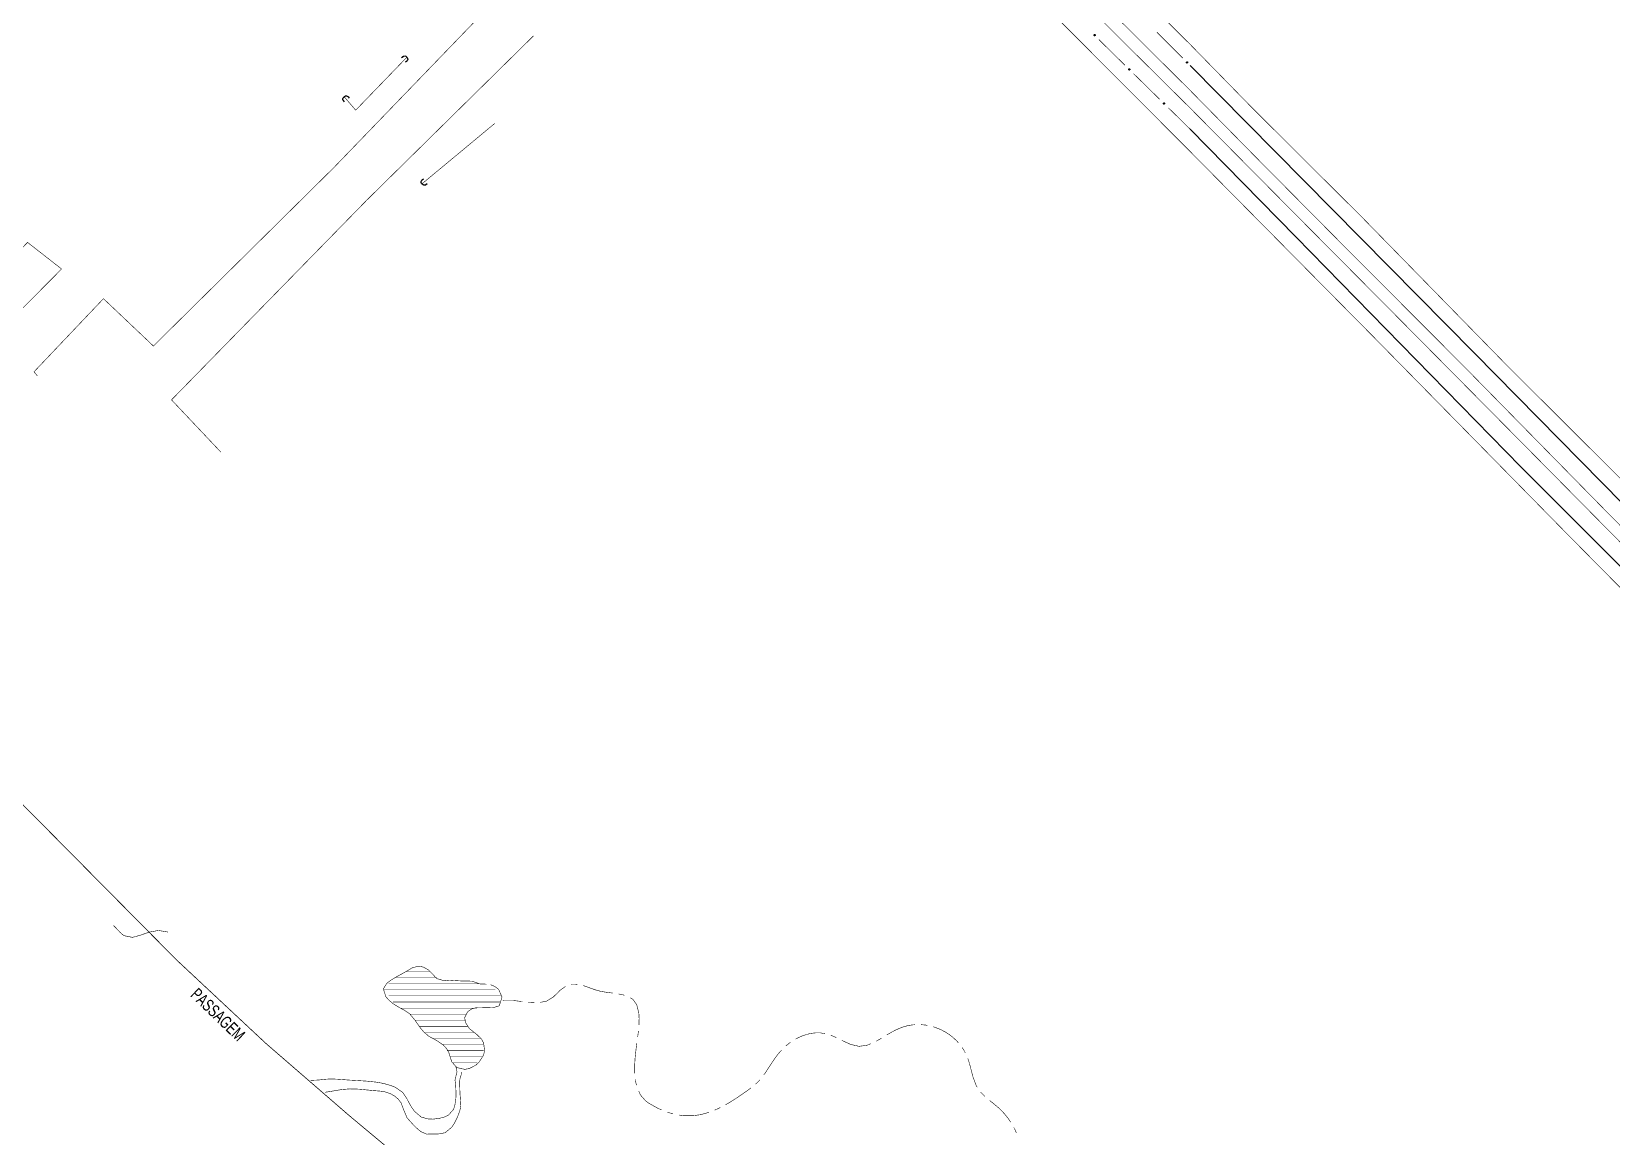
# Model space of a CAD drawing. Extents: x 203640 to 206998, y 4842129 to 4844379.
# Drawn here: x 204256 to 204775, y 4843284 to 4843647 of the extents above; entities that cross this region are included whole.
import ezdxf

# ---------------------------------------------------------------- set-up
doc = ezdxf.new("R2010")
doc.units = 0
doc.header["$LTSCALE"] = 1.5
doc.header["$MEASUREMENT"] = 0
doc.linetypes.add('TRACO_05', pattern=[11, 7, -1, 0.5, -1, 0.5, -1])
doc.linetypes.add('TRACO_11', pattern=[8, 3, -1, 3, -1])
for name, color, linetype in [('HD-CANAIS', 7, 'CONTINUOUS'), ('HD-CURSO-INTER', 170, 'CONTINUOUS'), ('HD-HACH-HIDROG', 160, 'CONTINUOUS'), ('HD-LAGOS-PERENE', 170, 'CONTINUOUS'), ('HD-VALAS-DRENOS', 170, 'CONTINUOUS'), ('LM-LIM-SETOR-FISCAL', 7, 'CONTINUOUS'), ('SV-BUEIRO-VALA', 7, 'CONTINUOUS'), ('SV-EIXO-RUA-PAV', 20, 'CONTINUOUS'), ('SV-RUA-PAVIM-S-GUIA-C-GUIA', 7, 'CONTINUOUS'), ('SV-TXT-RUA-N-PAV-S-GUIA-C-GUIA', 7, 'CONTINUOUS')]:
    doc.layers.add(name, color=color, linetype=linetype)
doc.styles.add('ARIAL', font='ARIAL.TTF')
doc.linetypes.add('Limite', pattern='A,20,-3,[130,ltypeshp.shx,S=6.35,R=0,X=0,Y=0],-3,20', length=46)

# ---------------------------------------------------------------- blocks, each defined once
blk = doc.blocks.new('COD120', base_point=(204379.51, 4843638.37))
at = {"layer": 'SV-BUEIRO-VALA'}
blk.add_lwpolyline([(204378.51, 4843636.97), (204378.51, 4843637.553333), (204378.51, 4843637.640833), (204378.593333, 4843637.874167), (204378.76, 4843638.136667), (204379.01, 4843638.2825), (204379.343333, 4843638.37), (204379.676667, 4843638.37), (204380.01, 4843638.2825), (204380.26, 4843638.136667), (204380.426667, 4843637.874167), (204380.51, 4843637.640833), (204380.51, 4843637.553333), (204380.51, 4843636.97)], dxfattribs=at)
blk = doc.blocks.new('*X1')
at = {"layer": 'HD-HACH-HIDROG', "const_width": 0.13}
for points in [[(204375.614332, 4843335.880281), (204389.367397, 4843335.880419)], [(204379.202933, 4843337.88035), (204386.989401, 4843337.880428)], [(204372.014693, 4843331.880179), (204408.583738, 4843331.880545)], [(204373.520071, 4843333.880227), (204403.272279, 4843333.880525)], [(204373.482359, 4843329.880161), (204410.401164, 4843329.88053)], [(204374.950025, 4843327.880143), (204410.075344, 4843327.880494)], [(204377.279632, 4843325.880133), (204402.574431, 4843325.880386)], [(204380.506054, 4843323.880132), (204399.181792, 4843323.880319)], [(204382.054814, 4843321.880115), (204398.981889, 4843321.880284)], [(204383.689076, 4843319.880098), (204399.451169, 4843319.880256)], [(204385.543256, 4843317.880084), (204401.682599, 4843317.880245)], [(204388.046753, 4843315.880076), (204403.727837, 4843315.880232)], [(204390.949514, 4843313.880072), (204404.664404, 4843313.880209)], [(204392.69529, 4843311.880056), (204404.779053, 4843311.880177)], [(204393.813434, 4843309.880034), (204404.179041, 4843309.880138)], [(204394.554958, 4843307.880009), (204402.65792, 4843307.88009)]]:
    blk.add_lwpolyline(points, dxfattribs=at)

msp = doc.modelspace()

# ---------------------------------------------------------------- linework, layer by layer
at = {"layer": 'HD-CANAIS', "const_width": 0.18}
for points in [[(204395.65, 4843306.49), (204395.98, 4843304.96), (204395.33, 4843302.18), (204395.53, 4843300.61), (204395.69, 4843297.66), (204395.6, 4843296.13), (204395.29, 4843294), (204394.83, 4843292.55), (204393.17, 4843290.69), (204391.79, 4843290.05), (204390.24, 4843289.65), (204388.13, 4843289.38), (204386.58, 4843289.41), (204384.21, 4843290.06), (204381.99, 4843291.97), (204381.09, 4843293.24), (204380.3, 4843294.6), (204379.48, 4843296.18), (204378.13, 4843298.17), (204375.68, 4843299.85), (204374.24, 4843300.42), (204372.19, 4843301.01), (204370.71, 4843301.32), (204369.22, 4843301.56), (204366.25, 4843301.87), (204363.26, 4843302.06), (204360.27, 4843302.23), (204358.5, 4843302.37), (204357, 4843302.48), (204355.5, 4843302.56), (204353.34, 4843302.53), (204351.85, 4843302.39), (204350.35, 4843302.22), (204347.87, 4843302.12)], [(204352.64, 4843298.21), (204354.12, 4843298.42), (204357.02, 4843298.93), (204358.51, 4843299.14), (204360.79, 4843299.32), (204363.78, 4843299.23), (204365.28, 4843299.09), (204366.77, 4843298.93), (204368.27, 4843298.78), (204370.59, 4843298.6), (204372.08, 4843298.4), (204374.03, 4843297.77), (204375.41, 4843297), (204376.61, 4843296), (204377.56, 4843294.8), (204378.43, 4843292.53), (204379.56, 4843289.82), (204381.59, 4843287.55), (204383.01, 4843286.17), (204384.22, 4843285.21), (204386.02, 4843284.45), (204388.5, 4843284.49), (204390.05, 4843284.53), (204392.1, 4843284.91), (204394.27, 4843286.75), (204395.12, 4843288), (204396.14, 4843290.05), (204396.96, 4843292.31), (204397.24, 4843293.79), (204397.1, 4843295.99), (204396.98, 4843297.5), (204396.92, 4843299), (204396.86, 4843300.85), (204396.9, 4843302.36), (204397.59, 4843304.85)]]:
    msp.add_lwpolyline(points, dxfattribs=at)
at = {"layer": 'HD-CURSO-INTER', "const_width": 0.18}
for points in [[(204428.71, 4843330.55), (204427.88, 4843329.76)], [(204429.31, 4843331.16), (204428.71, 4843330.55)], [(204429.79, 4843331.66), (204429.31, 4843331.16)], [(204430.04, 4843331.84), (204429.79, 4843331.66)], [(204431.66, 4843333.01), (204430.04, 4843331.84)], [(204433.76, 4843333.74), (204433.51, 4843333.68)], [(204434.5, 4843333.72), (204433.76, 4843333.74)], [(204435.28, 4843333.71), (204434.5, 4843333.72)], [(204435.5, 4843333.67), (204435.28, 4843333.71)], [(204438.34, 4843332.99), (204437.45, 4843333.25)], [(204438.41, 4843332.96), (204438.34, 4843332.99)], [(204440.72, 4843332.11), (204438.41, 4843332.96)], [(204441.23, 4843331.94), (204440.72, 4843332.11)], [(204442.16, 4843331.64), (204441.23, 4843331.94)], [(204442.18, 4843331.63), (204442.16, 4843331.64)], [(204443.69, 4843331.29), (204442.18, 4843331.63)], [(204444.14, 4843331.22), (204443.69, 4843331.29)], [(204445.29, 4843331.04), (204444.14, 4843331.22)], [(204446.12, 4843330.94), (204445.29, 4843331.04)], [(204446.92, 4843330.84), (204446.12, 4843330.94)], [(204447.11, 4843330.81), (204446.92, 4843330.84)], [(204451.04, 4843330.09), (204449.08, 4843330.51)], [(204411.38, 4843328.36), (204411.04, 4843328.31)], [(204411.47, 4843328.36), (204411.38, 4843328.36)], [(204414.27, 4843328.38), (204411.47, 4843328.36)], [(204414.46, 4843328.36), (204414.27, 4843328.38)], [(204415.83, 4843328.21), (204414.46, 4843328.36)], [(204416.45, 4843328.13), (204415.83, 4843328.21)], [(204417.44, 4843328), (204416.45, 4843328.13)], [(204420.89, 4843327.63), (204419.43, 4843327.75)], [(204421.42, 4843327.62), (204420.89, 4843327.63)], [(204425.35, 4843328.12), (204423.41, 4843327.77)], [(204425.37, 4843328.13), (204425.35, 4843328.12)], [(204427.6, 4843329.48), (204425.37, 4843328.13)], [(204427.88, 4843329.76), (204427.6, 4843329.48)], [(204453.81, 4843328.75), (204452.85, 4843329.27)], [(204454.33, 4843328), (204453.81, 4843328.75)], [(204455.06, 4843326.94), (204454.33, 4843328)], [(204455.23, 4843326.25), (204455.06, 4843326.94)], [(204455.74, 4843324.16), (204455.23, 4843326.25)], [(204455.79, 4843323.32), (204455.74, 4843324.16)], [(204455.76, 4843320.32), (204455.8, 4843320.92)], [(204455.83, 4843322.58), (204455.79, 4843323.32)], [(204455.8, 4843320.92), (204455.83, 4843322.32)], [(204455.83, 4843322.32), (204455.83, 4843322.58)], [(204543.96, 4843320.06), (204542.6, 4843319.68)], [(204544.53, 4843320.16), (204543.96, 4843320.06)], [(204545.47, 4843320.33), (204544.53, 4843320.16)], [(204545.52, 4843320.33), (204545.47, 4843320.33)], [(204546.52, 4843320.41), (204545.52, 4843320.33)], [(204548.53, 4843320.43), (204548.51, 4843320.43)], [(204549.51, 4843320.33), (204548.53, 4843320.43)], [(204550.05, 4843320.28), (204549.51, 4843320.33)], [(204550.5, 4843320.19), (204550.05, 4843320.28)], [(204455.35, 4843316.34), (204455.48, 4843317.33)], [(204455.48, 4843317.33), (204455.5, 4843317.5)], [(204455.5, 4843317.5), (204455.59, 4843318.33)], [(204508, 4843316.08), (204507.29, 4843315.68)], [(204508.17, 4843316.16), (204508, 4843316.08)], [(204509.44, 4843316.73), (204508.17, 4843316.16)], [(204510.02, 4843316.92), (204509.44, 4843316.73)], [(204510.93, 4843317.23), (204510.02, 4843316.92)], [(204510.96, 4843317.24), (204510.93, 4843317.23)], [(204512.44, 4843317.57), (204510.96, 4843317.24)], [(204512.92, 4843317.63), (204512.44, 4843317.57)], [(204513.96, 4843317.74), (204512.92, 4843317.63)], [(204514.92, 4843317.73), (204513.96, 4843317.74)], [(204515.49, 4843317.72), (204514.92, 4843317.73)], [(204515.91, 4843317.63), (204515.49, 4843317.72)], [(204516.89, 4843317.43), (204515.91, 4843317.63)], [(204519.77, 4843316.55), (204518.82, 4843316.93)], [(204520.66, 4843316.14), (204519.77, 4843316.55)], [(204522.61, 4843315.18), (204522.45, 4843315.26)], [(204523.36, 4843314.84), (204522.61, 4843315.18)], [(204534.8, 4843315.57), (204533.78, 4843315)], [(204535.51, 4843316), (204534.8, 4843315.57)], [(204537.54, 4843317.22), (204537.23, 4843317.03)], [(204538.09, 4843317.54), (204537.54, 4843317.22)], [(204538.94, 4843318.03), (204538.09, 4843317.54)], [(204538.95, 4843318.04), (204538.94, 4843318.03)], [(204540.36, 4843318.78), (204538.95, 4843318.04)], [(204540.74, 4843318.93), (204540.36, 4843318.78)], [(204542.46, 4843319.64), (204540.74, 4843318.93)], [(204542.6, 4843319.68), (204542.46, 4843319.64)], [(204553.03, 4843319.57), (204552.44, 4843319.73)], [(204553.39, 4843319.42), (204553.03, 4843319.57)], [(204555.04, 4843318.76), (204553.39, 4843319.42)], [(204555.24, 4843318.65), (204555.04, 4843318.76)], [(204556.4, 4843318.04), (204555.24, 4843318.65)], [(204556.98, 4843317.67), (204556.4, 4843318.04)], [(204557.7, 4843317.21), (204556.98, 4843317.67)], [(204557.81, 4843317.12), (204557.7, 4843317.21)], [(204558.92, 4843316.27), (204557.81, 4843317.12)], [(204559.36, 4843315.86), (204558.92, 4843316.27)], [(204560.05, 4843315.23), (204559.36, 4843315.86)], [(204560.1, 4843315.18), (204560.05, 4843315.23)], [(204560.77, 4843314.44), (204560.1, 4843315.18)], [(204454.52, 4843309.62), (204454.82, 4843312.38)], [(204454.82, 4843312.38), (204454.84, 4843312.56)], [(204454.84, 4843312.56), (204454.95, 4843313.37)], [(204454.95, 4843313.37), (204455.05, 4843314.09)], [(204455.05, 4843314.09), (204455.08, 4843314.36)], [(204500.68, 4843309.69), (204500.43, 4843309.35)], [(204501.34, 4843310.58), (204500.68, 4843309.69)], [(204501.93, 4843311.25), (204501.34, 4843310.58)], [(204502.59, 4843312.01), (204501.93, 4843311.25)], [(204504.02, 4843313.41), (204504.01, 4843313.4)], [(204504.8, 4843314.03), (204504.02, 4843313.41)], [(204505.27, 4843314.41), (204504.8, 4843314.03)], [(204505.6, 4843314.62), (204505.27, 4843314.41)], [(204525.37, 4843313.93), (204523.36, 4843314.84)], [(204526.14, 4843313.75), (204525.37, 4843313.93)], [(204528.11, 4843313.3), (204526.14, 4843313.75)], [(204529.08, 4843313.43), (204528.11, 4843313.3)], [(204530.78, 4843313.67), (204529.08, 4843313.43)], [(204531.04, 4843313.78), (204530.78, 4843313.67)], [(204531.96, 4843314.17), (204531.04, 4843313.78)], [(204562.82, 4843311.58), (204562.02, 4843312.88)], [(204563.02, 4843311.15), (204562.82, 4843311.58)], [(204454.36, 4843306.3), (204454.39, 4843307.4)], [(204454.37, 4843305.4), (204454.36, 4843306.3)], [(204454.38, 4843304.72), (204454.37, 4843305.4)], [(204454.4, 4843304.4), (204454.38, 4843304.72)], [(204454.39, 4843307.4), (204454.41, 4843307.86)], [(204454.41, 4843307.86), (204454.51, 4843309.39)], [(204454.51, 4843309.39), (204454.52, 4843309.62)], [(204497.36, 4843304.69), (204497.12, 4843304.33)], [(204498.76, 4843306.82), (204497.36, 4843304.69)], [(204499.01, 4843307.2), (204498.76, 4843306.82)], [(204499.58, 4843308.09), (204499.01, 4843307.2)], [(204500.11, 4843308.87), (204499.58, 4843308.09)], [(204500.43, 4843309.35), (204500.11, 4843308.87)], [(204563.94, 4843309.09), (204563.83, 4843309.32)], [(204564.16, 4843308.38), (204563.94, 4843309.09)], [(204564.4, 4843307.62), (204564.16, 4843308.38)], [(204564.45, 4843307.42), (204564.4, 4843307.62)], [(204564.8, 4843306.13), (204564.45, 4843307.42)], [(204564.96, 4843305.49), (204564.8, 4843306.13)], [(204565.18, 4843304.63), (204564.96, 4843305.49)], [(204565.21, 4843304.52), (204565.18, 4843304.63)], [(204565.57, 4843303.17), (204565.21, 4843304.52)], [(204454.71, 4843301.56), (204454.59, 4843302.41)], [(204454.75, 4843301.42), (204454.71, 4843301.56)], [(204454.98, 4843300.45), (204454.75, 4843301.42)], [(204492.57, 4843299.65), (204491.77, 4843299.04)], [(204495.3, 4843302.03), (204494.12, 4843300.9)], [(204495.53, 4843302.32), (204495.3, 4843302.03)], [(204497.12, 4843304.33), (204496.77, 4843303.89)], [(204565.78, 4843302.61), (204565.57, 4843303.17)], [(204566.6, 4843300.41), (204565.78, 4843302.61)], [(204566.96, 4843299.86), (204566.6, 4843300.41)], [(204456.27, 4843297.33), (204455.71, 4843298.59)], [(204456.67, 4843296.86), (204456.27, 4843297.33)], [(204457.88, 4843295.47), (204456.67, 4843296.86)], [(204458, 4843295.38), (204457.88, 4843295.47)], [(204459.08, 4843294.57), (204458, 4843295.38)], [(204459.65, 4843294.25), (204459.08, 4843294.57)], [(204461.72, 4843293.08), (204459.65, 4843294.25)], [(204484.33, 4843294.15), (204484.25, 4843294.11)], [(204485.11, 4843294.61), (204484.33, 4843294.15)], [(204485.66, 4843294.93), (204485.11, 4843294.61)], [(204485.97, 4843295.12), (204485.66, 4843294.93)], [(204486.98, 4843295.75), (204485.97, 4843295.12)], [(204487.66, 4843296.19), (204486.98, 4843295.75)], [(204488.28, 4843296.6), (204487.66, 4843296.19)], [(204488.5, 4843296.75), (204488.28, 4843296.6)], [(204489.57, 4843297.47), (204488.5, 4843296.75)], [(204490.15, 4843297.88), (204489.57, 4843297.47)], [(204491.45, 4843298.79), (204490.15, 4843297.88)], [(204491.77, 4843299.04), (204491.45, 4843298.79)], [(204569.51, 4843296.82), (204568.07, 4843298.2)], [(204571.34, 4843295.25), (204571.02, 4843295.51)], [(204571.8, 4843294.88), (204571.34, 4843295.25)], [(204572.54, 4843294.29), (204571.8, 4843294.88)], [(204572.58, 4843294.26), (204572.54, 4843294.29)], [(204574.02, 4843293.03), (204572.58, 4843294.26)], [(204462.29, 4843292.82), (204461.72, 4843293.08)], [(204463.12, 4843292.44), (204462.29, 4843292.82)], [(204463.2, 4843292.41), (204463.12, 4843292.44)], [(204466.01, 4843291.39), (204465.07, 4843291.7)], [(204466.02, 4843291.39), (204466.01, 4843291.39)], [(204466.99, 4843291.14), (204466.02, 4843291.39)], [(204468.98, 4843290.71), (204468.94, 4843290.72)], [(204469.93, 4843290.6), (204468.98, 4843290.71)], [(204470.47, 4843290.53), (204469.93, 4843290.6)], [(204470.93, 4843290.52), (204470.47, 4843290.53)], [(204473.44, 4843290.49), (204470.93, 4843290.52)], [(204473.93, 4843290.56), (204473.44, 4843290.49)], [(204475.95, 4843290.83), (204473.93, 4843290.56)], [(204476.87, 4843291.08), (204475.95, 4843290.83)], [(204478.8, 4843291.61), (204476.87, 4843291.08)], [(204481.6, 4843292.75), (204480.66, 4843292.34)], [(204482.48, 4843293.18), (204481.6, 4843292.75)], [(204574.1, 4843292.95), (204574.02, 4843293.03)], [(204575.12, 4843291.95), (204574.1, 4843292.95)], [(204575.51, 4843291.53), (204575.12, 4843291.95)], [(204576.15, 4843290.82), (204575.51, 4843291.53)], [(204576.17, 4843290.79), (204576.15, 4843290.82)], [(204577.1, 4843289.62), (204576.17, 4843290.79)], [(204577.39, 4843289.2), (204577.1, 4843289.62)], [(204577.96, 4843288.38), (204577.39, 4843289.2)], [(204579.43, 4843285.73), (204578.96, 4843286.65)], [(204579.81, 4843284.84), (204579.43, 4843285.73)]]:
    msp.add_lwpolyline(points, dxfattribs=at)
at = {"layer": 'HD-LAGOS-PERENE', "const_width": 0.18}
for points in [[(204400.87, 4843334.73), (204397.88, 4843334.77), (204395.95, 4843334.87), (204393.44, 4843335.06), (204391.89, 4843334.84), (204389.31, 4843335.56), (204388.25, 4843336.73), (204386.56, 4843338.43), (204384.96, 4843339.33), (204383.48, 4843339.66), (204381.4, 4843339.16), (204380.08, 4843338.38), (204378.64, 4843337.54), (204376.02, 4843336.11), (204374.14, 4843334.96), (204372.87, 4843333.95), (204371.78, 4843332.2), (204372.6, 4843329.61), (204373.72, 4843328.36), (204375.08, 4843327.25), (204377.15, 4843325.98), (204378.49, 4843325.28), (204380.39, 4843324.03), (204382.28, 4843321.76), (204383.15, 4843320.47), (204384.07, 4843319.19), (204385.06, 4843318.04), (204386.73, 4843316.6), (204389.36, 4843315.18), (204391.48, 4843313.75), (204392.5, 4843312.62), (204393.27, 4843311.32), (204393.8, 4843309.66), (204394.25, 4843308.22), (204395.91, 4843306.33), (204398.5, 4843305.73), (204400.01, 4843306), (204402.17, 4843307.12), (204403.27, 4843308.15), (204404.64, 4843310.3), (204405.06, 4843311.77), (204404.73, 4843314.42), (204403.98, 4843315.75), (204402.43, 4843317.25), (204400.07, 4843319.1), (204398.73, 4843321.21), (204398.51, 4843322.73), (204399.44, 4843324.63), (204400.72, 4843325.55), (204402.75, 4843326.17), (204405.76, 4843326.14), (204407.98, 4843326.03), (204409.87, 4843326.62), (204410.77, 4843329.48), (204409.69, 4843331.98), (204408.44, 4843332.97), (204406.97, 4843333.57)], [(204403.5, 4843333.8), (204400.87, 4843334.73)], [(204405.75, 4843333.74), (204403.5, 4843333.8)]]:
    msp.add_lwpolyline(points, dxfattribs=at)
at = {"layer": 'HD-VALAS-DRENOS', "linetype": 'TRACO_05', "const_width": 0.18}
for points in [[(204379.51, 4843638.37), (204362.69, 4843620.96), (204358.91, 4843625.38)], [(204408.42, 4843616.63), (204384.45, 4843596.73)], [(204283.12, 4843353), (204284.25, 4843351.84), (204285.34, 4843350.67), (204286.51, 4843349.68), (204289.34, 4843349.11), (204291.96, 4843349.83), (204293.38, 4843350.33), (204295.08, 4843350.89), (204297.91, 4843351.38), (204300.99, 4843350.87)]]:
    msp.add_lwpolyline(points, dxfattribs=at)
at = {"layer": 'LM-LIM-SETOR-FISCAL', "linetype": 'Limite', "ltscale": 0.1}
msp.add_lwpolyline([(204386.27, 4843269.09, 0.25, 0.25, 0), (204360.48, 4843290.61, 0.25, 0.25, 0), (204333.1, 4843314.33, 0.25, 0.25, 0), (204303.81, 4843341.71, 0.25, 0.25, 0), (204232.78, 4843413.44, 0.25, 0.25, 0), (204175.36, 4843367.2, 0.25, 0.25, 0), (204109.71, 4843437.19, 0.25, 0.25, 0), (204166.18, 4843494.71, 0.25, 0.25, 0), (203909.26, 4843763, 0.25, 0.25, 0), (203912.44, 4843785.51, 0.25, 0.25, 0), (203913.05, 4843789.79, 0.25, 0.25, 0), (203877.62, 4843867.46, 0.25, 0.25, 0), (203794.15, 4843988.66, 0.25, 0.25, 0), (203701.31, 4844063.01, 0.25, 0.25, 0), (203641.86, 4844130.76, 0.25, 0.25, 0), (203713.59, 4844207.44, 0.25, 0.25, 0), (203797.37, 4844285.88, 0.25, 0.25, 0), (203881.13, 4844344.97, 0.25, 0.25, 0), (204891.87, 4844370.63, 0.25, 0.25, 0)], format="xyseb", dxfattribs=at)
at = {"layer": 'SV-EIXO-RUA-PAV'}
for points in [[(204605.49, 4843645.79), (204605.53, 4843645.79), (204605.58, 4843645.78), (204605.61, 4843645.76), (204605.63, 4843645.74), (204605.66, 4843645.71), (204605.67, 4843645.68), (204605.68, 4843645.64), (204605.69, 4843645.59), (204605.67, 4843645.55), (204605.66, 4843645.51), (204605.63, 4843645.49), (204605.61, 4843645.46), (204605.57, 4843645.45), (204605.53, 4843645.44), (204605.48, 4843645.44), (204605.44, 4843645.45), (204605.41, 4843645.46), (204605.38, 4843645.49), (204605.36, 4843645.52), (204605.34, 4843645.55), (204605.33, 4843645.59), (204605.33, 4843645.64), (204605.34, 4843645.68), (204605.36, 4843645.71), (204605.38, 4843645.74), (204605.41, 4843645.76), (204605.44, 4843645.78), (204605.49, 4843645.79)], [(204635.88, 4843636.85), (204635.93, 4843636.85), (204635.97, 4843636.84), (204636, 4843636.82), (204636.03, 4843636.8), (204636.05, 4843636.77), (204636.07, 4843636.74), (204636.08, 4843636.7), (204636.08, 4843636.65), (204636.07, 4843636.6), (204636.05, 4843636.57), (204636.03, 4843636.54), (204636, 4843636.52), (204635.97, 4843636.51), (204635.93, 4843636.49), (204635.88, 4843636.49), (204635.84, 4843636.5), (204635.8, 4843636.52), (204635.78, 4843636.55), (204635.75, 4843636.57), (204635.74, 4843636.61), (204635.73, 4843636.65), (204635.73, 4843636.69), (204635.74, 4843636.74), (204635.75, 4843636.77), (204635.78, 4843636.79), (204635.8, 4843636.82), (204635.84, 4843636.84), (204635.88, 4843636.85)], [(204616.87, 4843634.54), (204616.91, 4843634.54), (204616.96, 4843634.53), (204616.99, 4843634.52), (204617.01, 4843634.49), (204617.04, 4843634.47), (204617.06, 4843634.43), (204617.07, 4843634.39), (204617.07, 4843634.35), (204617.06, 4843634.3), (204617.04, 4843634.27), (204617.02, 4843634.24), (204616.99, 4843634.22), (204616.96, 4843634.2), (204616.92, 4843634.19), (204616.87, 4843634.19), (204616.83, 4843634.2), (204616.79, 4843634.22), (204616.77, 4843634.24), (204616.74, 4843634.27), (204616.73, 4843634.3), (204616.72, 4843634.34), (204616.72, 4843634.39), (204616.72, 4843634.43), (204616.74, 4843634.46), (204616.77, 4843634.49), (204616.79, 4843634.51), (204616.82, 4843634.53), (204616.87, 4843634.54)], [(204628.29, 4843623.34), (204628.33, 4843623.34), (204628.38, 4843623.33), (204628.41, 4843623.31), (204628.44, 4843623.29), (204628.46, 4843623.26), (204628.48, 4843623.23), (204628.49, 4843623.19), (204628.49, 4843623.14), (204628.48, 4843623.1), (204628.46, 4843623.06), (204628.44, 4843623.04), (204628.41, 4843623.01), (204628.38, 4843623), (204628.34, 4843622.99), (204628.29, 4843622.99), (204628.25, 4843622.99), (204628.22, 4843623.01), (204628.19, 4843623.04), (204628.16, 4843623.06), (204628.15, 4843623.09), (204628.14, 4843623.14), (204628.14, 4843623.18), (204628.15, 4843623.23), (204628.16, 4843623.26), (204628.19, 4843623.28), (204628.21, 4843623.31), (204628.24, 4843623.33), (204628.29, 4843623.34)]]:
    msp.add_lwpolyline(points, close=True, dxfattribs=at)
for points in [[(204605.33, 4843645.64), (204605.57, 4843645.45)], [(204605.33, 4843645.59), (204605.53, 4843645.44)], [(204605.34, 4843645.68), (204605.61, 4843645.46)], [(204605.34, 4843645.65), (204605.59, 4843645.46)], [(204605.34, 4843645.61), (204605.55, 4843645.44)], [(204605.34, 4843645.57), (204605.5, 4843645.44)], [(204605.34, 4843645.55), (204605.48, 4843645.44)], [(204605.35, 4843645.69), (204605.62, 4843645.48)], [(204605.36, 4843645.71), (204605.63, 4843645.49)], [(204605.36, 4843645.53), (204605.46, 4843645.45)], [(204605.36, 4843645.52), (204605.44, 4843645.45)], [(204605.37, 4843645.72), (204605.64, 4843645.5)], [(204605.38, 4843645.74), (204605.66, 4843645.51)], [(204605.4, 4843645.75), (204605.66, 4843645.53)], [(204605.41, 4843645.76), (204605.67, 4843645.55)], [(204605.43, 4843645.76), (204605.68, 4843645.57)], [(204605.44, 4843645.78), (204605.69, 4843645.59)], [(204605.46, 4843645.78), (204605.68, 4843645.61)], [(204605.49, 4843645.79), (204605.68, 4843645.64)], [(204605.51, 4843645.79), (204605.67, 4843645.66)], [(204605.53, 4843645.79), (204605.67, 4843645.68)], [(204605.56, 4843645.78), (204605.66, 4843645.7)], [(204605.58, 4843645.78), (204605.66, 4843645.71)], [(204635.8, 4843636.82), (204636.07, 4843636.6)], [(204635.82, 4843636.82), (204636.07, 4843636.63)], [(204635.84, 4843636.84), (204636.08, 4843636.65)], [(204635.86, 4843636.84), (204636.07, 4843636.67)], [(204635.88, 4843636.85), (204636.08, 4843636.7)], [(204635.9, 4843636.84), (204636.07, 4843636.72)], [(204635.93, 4843636.85), (204636.07, 4843636.74)], [(204635.95, 4843636.84), (204636.05, 4843636.76)], [(204635.97, 4843636.84), (204636.05, 4843636.77)], [(204616.72, 4843634.43), (204616.99, 4843634.22)], [(204616.72, 4843634.41), (204616.97, 4843634.21)], [(204616.72, 4843634.39), (204616.96, 4843634.2)], [(204616.72, 4843634.36), (204616.93, 4843634.2)], [(204616.72, 4843634.34), (204616.92, 4843634.19)], [(204616.73, 4843634.32), (204616.89, 4843634.2)], [(204616.73, 4843634.3), (204616.87, 4843634.19)], [(204616.74, 4843634.46), (204617.02, 4843634.24)], [(204616.74, 4843634.44), (204617, 4843634.23)], [(204616.74, 4843634.28), (204616.84, 4843634.2)], [(204616.74, 4843634.27), (204616.83, 4843634.2)], [(204616.76, 4843634.47), (204617.03, 4843634.25)], [(204616.77, 4843634.49), (204617.04, 4843634.27)], [(204616.78, 4843634.5), (204617.05, 4843634.29)], [(204616.79, 4843634.51), (204617.06, 4843634.3)], [(204616.81, 4843634.52), (204617.06, 4843634.33)], [(204616.82, 4843634.53), (204617.07, 4843634.35)], [(204616.84, 4843634.54), (204617.06, 4843634.37)], [(204616.87, 4843634.54), (204617.07, 4843634.39)], [(204616.89, 4843634.54), (204617.06, 4843634.42)], [(204616.91, 4843634.54), (204617.06, 4843634.43)], [(204616.94, 4843634.54), (204617.04, 4843634.46)], [(204616.96, 4843634.53), (204617.04, 4843634.47)], [(204635.73, 4843636.71), (204635.98, 4843636.52)], [(204635.73, 4843636.69), (204635.97, 4843636.51)], [(204635.73, 4843636.67), (204635.94, 4843636.5)], [(204635.73, 4843636.65), (204635.93, 4843636.49)], [(204635.74, 4843636.74), (204636, 4843636.52)], [(204635.74, 4843636.62), (204635.9, 4843636.5)], [(204635.74, 4843636.61), (204635.88, 4843636.49)], [(204635.75, 4843636.77), (204636.03, 4843636.54)], [(204635.75, 4843636.75), (204636.01, 4843636.54)], [(204635.75, 4843636.59), (204635.85, 4843636.5)], [(204635.75, 4843636.57), (204635.84, 4843636.5)], [(204635.77, 4843636.78), (204636.04, 4843636.56)], [(204635.78, 4843636.79), (204636.05, 4843636.57)], [(204635.79, 4843636.8), (204636.06, 4843636.59)], [(204916.15, 4843352.99), (204896.83, 4843371.25), (204813.97, 4843456.17), (204730.39, 4843541.09), (204636.9, 4843635.67)], [(204628.14, 4843623.2), (204628.39, 4843623.01)], [(204628.14, 4843623.18), (204628.38, 4843623)], [(204628.14, 4843623.16), (204628.36, 4843622.99)], [(204628.14, 4843623.14), (204628.34, 4843622.99)], [(204628.15, 4843623.23), (204628.41, 4843623.01)], [(204628.15, 4843623.11), (204628.31, 4843622.99)], [(204628.15, 4843623.09), (204628.29, 4843622.99)], [(204628.16, 4843623.26), (204628.44, 4843623.04)], [(204628.16, 4843623.24), (204628.42, 4843623.03)], [(204628.16, 4843623.08), (204628.26, 4843622.99)], [(204628.16, 4843623.06), (204628.25, 4843622.99)], [(204628.18, 4843623.27), (204628.45, 4843623.05)], [(204628.19, 4843623.28), (204628.46, 4843623.06)], [(204628.2, 4843623.29), (204628.47, 4843623.09)], [(204628.21, 4843623.31), (204628.48, 4843623.1)], [(204628.23, 4843623.31), (204628.48, 4843623.12)], [(204628.24, 4843623.33), (204628.49, 4843623.14)], [(204628.26, 4843623.33), (204628.48, 4843623.17)], [(204628.29, 4843623.34), (204628.49, 4843623.19)], [(204628.31, 4843623.34), (204628.48, 4843623.21)], [(204628.33, 4843623.34), (204628.48, 4843623.23)], [(204628.36, 4843623.33), (204628.46, 4843623.25)], [(204628.38, 4843623.33), (204628.46, 4843623.26)], [(204895.74, 4843352.99), (204828.63, 4843420.58), (204745.63, 4843503.76), (204671.6, 4843579.36), (204636.9, 4843614.73)]]:
    msp.add_lwpolyline(points, dxfattribs=at)
at = {"layer": 'SV-EIXO-RUA-PAV', "const_width": 0.18}
for points in [[(204606.92, 4843644.19), (204609.04, 4843642.07)], [(204609.04, 4843642.07), (204609.28, 4843641.83)], [(204625.99, 4843646.56), (204634.49, 4843638.08)], [(204609.28, 4843641.83), (204615.46, 4843635.76)], [(204618.32, 4843632.96), (204626.88, 4843624.56)], [(204629.74, 4843621.76), (204636.88, 4843614.75)], [(204636.88, 4843614.75), (204636.9, 4843614.73)]]:
    msp.add_lwpolyline(points, dxfattribs=at)
at = {"layer": 'SV-RUA-PAVIM-S-GUIA-C-GUIA', "const_width": 0.18}
for points in [[(204567.39, 4843712.36), (204634.85, 4843644.61)], [(204613.12, 4843645.24), (204557.74, 4843701.23)], [(204604.86, 4843659.34), (204636.91, 4843627.47)], [(204635.74, 4843608.55), (204593.71, 4843650.72)], [(204636.9, 4843621.67), (204613.12, 4843645.24)], [(204634.85, 4843644.61), (204636.91, 4843642.59)], [(204636.9, 4843607.39), (204635.74, 4843608.55)]]:
    msp.add_lwpolyline(points, dxfattribs=at)
at = {"layer": 'SV-RUA-PAVIM-S-GUIA-C-GUIA', "linetype": 'TRACO_11', "const_width": 0.18}
for points in [[(204258.11, 4843533.59), (204256.98, 4843534.98), (204279.8, 4843559.02), (204296.21, 4843543.46), (204355.52, 4843602.1), (204409, 4843657.55)], [(204421.1, 4843645.36), (204366.26, 4843591.32), (204302.17, 4843525.76), (204318.4, 4843508.56)], [(204232.08, 4843565.27), (204237.7, 4843559.8), (204254.86, 4843577.51), (204266.04, 4843568.77), (204246.21, 4843548.8), (204236.51, 4843557.16), (204204.17, 4843524.35), (204224.38, 4843504.16)]]:
    msp.add_lwpolyline(points, dxfattribs=at)
at = {"layer": 'SV-RUA-PAVIM-S-GUIA-C-GUIA', "linetype": 'Continuous', "const_width": 0.18, "flags": 128}
for points in [[(204636.9, 4843642.59), (204657.24, 4843621.77), (204693.21, 4843585.96), (204740.6, 4843537.5), (204786.98, 4843491.22), (204835.87, 4843440.78), (204882.02, 4843394.07), (204909.32, 4843366.74), (204922.86, 4843352.99)], [(204636.9, 4843627.47), (204658.39, 4843605.62), (204688.51, 4843575.24), (204726.83, 4843536.82), (204772.4, 4843490.39), (204824.53, 4843437.54), (204852.08, 4843409.86), (204885.36, 4843375.88), (204908.01, 4843352.99)], [(204902.33, 4843352.99), (204874.91, 4843380.65), (204847.65, 4843408.77), (204806.17, 4843450.74), (204745.25, 4843512.36), (204704.06, 4843553.95), (204674.3, 4843583.93), (204636.9, 4843621.67)], [(204887.89, 4843352.99), (204861.44, 4843379.88), (204817.93, 4843423.93), (204761.02, 4843481.47), (204697.21, 4843546.42), (204636.9, 4843607.39)]]:
    msp.add_lwpolyline(points, dxfattribs=at)

# ---------------------------------------------------------------- block references
at = {"layer": 'HD-LAGOS-PERENE'}
msp.add_blockref('*X1', (0, 0), dxfattribs=at)
at = {"layer": 'SV-BUEIRO-VALA'}
for p, rotation in [((204379.51, 4843638.37, 14.02), 310), ((204358.91, 4843625.38, 13.82), 39), ((204384.45, 4843596.73, 13.95), 127)]:
    msp.add_blockref('COD120', p, dxfattribs=dict(at, rotation=rotation))

# ---------------------------------------------------------------- texts
at = {"layer": 'SV-TXT-RUA-N-PAV-S-GUIA-C-GUIA', "style": 'ARIAL', "width": 0.7}
msp.add_text('PASSAGEM', height=4, rotation=316, dxfattribs=at).set_placement((204308.14, 4843329.93))

doc.saveas('drawing.dxf')
